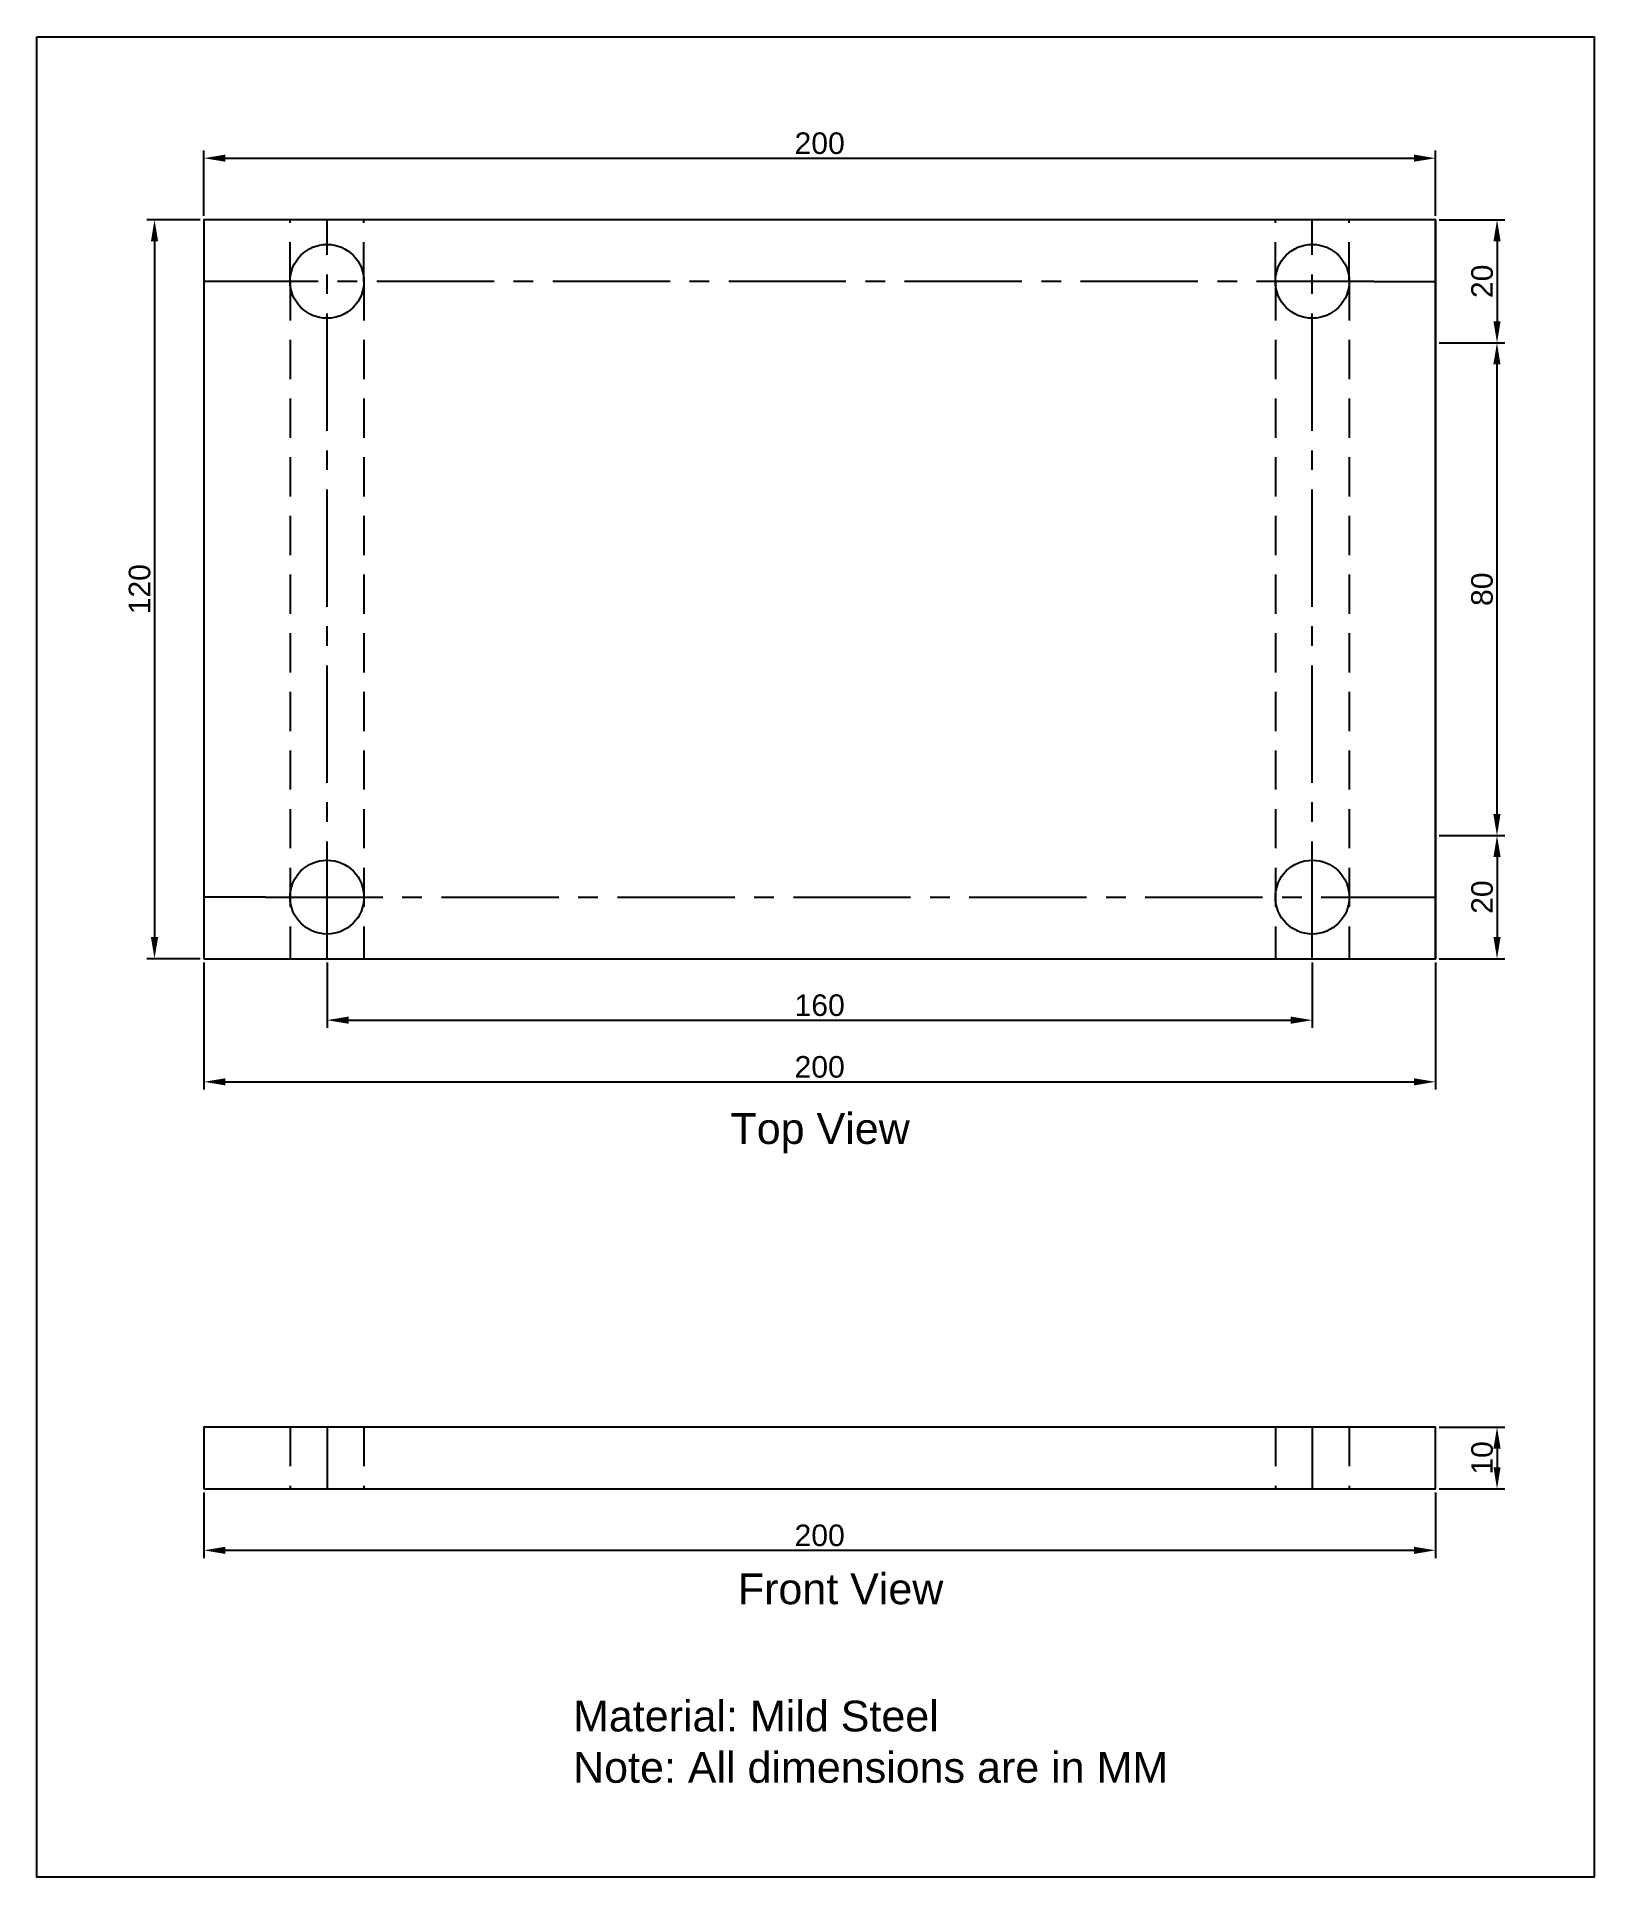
# Model space of a CAD drawing. Header units: millimetres. Extents: x -7 to 246, y -29 to 270.
import ezdxf

# ---------------------------------------------------------------- set-up
doc = ezdxf.new("R2010")
doc.units = ezdxf.units.MM
for name, pattern in [('CENTER', [50.8, 31.75, -6.35, 6.35, -6.35]), ('CENTER2', [28.575, 19.05, -3.175, 3.175, -3.175]), ('HIDDEN', [9.525, 6.35, -3.175])]:
    doc.linetypes.add(name, pattern=pattern)
doc.styles.get("Standard").update_dxf_attribs({"font": 'arial.ttf'})
doc.dimstyles.new('ISO-25', dxfattribs={"dimtxt": 3.5, "dimasz": 3.5, "dimexe": 1.25, "dimexo": 0.625, "dimtad": 1, "dimtxsty": 'Standard', "dimcen": 2.5, "dimadec": 0, "dimazin": 0, "dimtfac": 1, "dimtmove": 0, "dimatfit": 3, "dimfxl": 1, "dimarcsym": 0})

# ---------------------------------------------------------------- blocks, each defined once
blk = doc.blocks.new('*D3')
at = {"color": 0, "lineweight": -2, "transparency": 16777216}
for p, q in [((20, 240.62), (20, 251.25)), ((220, 240.62), (220, 251.25)), ((23.5, 250), (216.5, 250))]:
    blk.add_line(p, q, dxfattribs=at)
at = {"color": 0, "transparency": 16777216}
for points in [[(23.5, 250.58), (23.5, 249.42), (20, 250)], [(216.5, 250.58), (216.5, 249.42), (220, 250)]]:
    blk.add_solid(points, dxfattribs=at)
at = {"layer": 'Defpoints', "color": 0, "transparency": 16777216}
for p in [(220, 250), (20, 240), (220, 240)]:
    blk.add_point(p, dxfattribs=at)
at = {"color": 0, "transparency": 16777216, "insert": (120, 252.41), "char_height": 3.5, "attachment_point": 5}
blk.add_mtext('200', dxfattribs=at)
blk = doc.blocks.new('*D5')
at = {"color": 0, "lineweight": -2, "transparency": 16777216}
for p, q in [((19.38, 240), (10.73, 240)), ((11.98, 236.5), (11.98, 123.5)), ((19.38, 120), (10.73, 120))]:
    blk.add_line(p, q, dxfattribs=at)
at = {"color": 0, "transparency": 16777216}
for points in [[(11.4, 236.5), (12.57, 236.5), (11.98, 240)], [(11.4, 123.5), (12.57, 123.5), (11.98, 120)]]:
    blk.add_solid(points, dxfattribs=at)
at = {"layer": 'Defpoints', "color": 0, "transparency": 16777216}
for p in [(20, 240), (11.98, 120), (20, 120)]:
    blk.add_point(p, dxfattribs=at)
at = {"color": 0, "transparency": 16777216, "insert": (9.57, 180), "char_height": 3.5, "attachment_point": 5, "rotation": 90}
blk.add_mtext('120', dxfattribs=at)
blk = doc.blocks.new('*D6')
at = {"color": 0, "lineweight": -2, "transparency": 16777216}
for p, q in [((220.63, 240), (231.25, 240)), ((230, 236.5), (230, 223.5)), ((220.63, 220), (231.25, 220))]:
    blk.add_line(p, q, dxfattribs=at)
at = {"color": 0, "transparency": 16777216}
for points in [[(229.42, 236.5), (230.58, 236.5), (230, 240)], [(229.42, 223.5), (230.58, 223.5), (230, 220)]]:
    blk.add_solid(points, dxfattribs=at)
at = {"layer": 'Defpoints', "color": 0, "transparency": 16777216}
for p in [(220, 240), (220, 220), (230, 220)]:
    blk.add_point(p, dxfattribs=at)
at = {"color": 0, "transparency": 16777216, "insert": (227.59, 230), "char_height": 3.5, "attachment_point": 5, "rotation": 90}
blk.add_mtext('20', dxfattribs=at)
blk = doc.blocks.new('*D7')
at = {"color": 0, "lineweight": -2, "transparency": 16777216}
for p, q in [((220.63, 220), (231.24, 220)), ((229.99, 216.5), (229.99, 143.5)), ((220.63, 140), (231.24, 140))]:
    blk.add_line(p, q, dxfattribs=at)
at = {"color": 0, "transparency": 16777216}
for points in [[(229.4, 216.5), (230.57, 216.5), (229.99, 220)], [(229.4, 143.5), (230.57, 143.5), (229.99, 140)]]:
    blk.add_solid(points, dxfattribs=at)
at = {"layer": 'Defpoints', "color": 0, "transparency": 16777216}
for p in [(220, 220), (220, 140), (229.99, 140)]:
    blk.add_point(p, dxfattribs=at)
at = {"color": 0, "transparency": 16777216, "insert": (227.57, 180), "char_height": 3.5, "attachment_point": 5, "rotation": 90}
blk.add_mtext('80', dxfattribs=at)
blk = doc.blocks.new('*D8')
at = {"color": 0, "lineweight": -2, "transparency": 16777216}
for p, q in [((220.63, 140), (231.25, 140)), ((230, 136.5), (230, 123.5)), ((220.63, 120), (231.25, 120))]:
    blk.add_line(p, q, dxfattribs=at)
at = {"color": 0, "transparency": 16777216}
for points in [[(229.42, 136.5), (230.58, 136.5), (230, 140)], [(229.42, 123.5), (230.58, 123.5), (230, 120)]]:
    blk.add_solid(points, dxfattribs=at)
at = {"layer": 'Defpoints', "color": 0, "transparency": 16777216}
for p in [(220, 140), (220, 120), (230, 120)]:
    blk.add_point(p, dxfattribs=at)
at = {"color": 0, "transparency": 16777216, "insert": (227.59, 130), "char_height": 3.5, "attachment_point": 5, "rotation": 90}
blk.add_mtext('20', dxfattribs=at)
blk = doc.blocks.new('*D9')
at = {"color": 0, "lineweight": -2, "transparency": 16777216}
for p, q in [((40, 119.38), (40, 108.77)), ((200, 119.38), (200, 108.77)), ((43.5, 110.02), (196.5, 110.02))]:
    blk.add_line(p, q, dxfattribs=at)
at = {"color": 0, "transparency": 16777216}
for points in [[(43.5, 110.6), (43.5, 109.43), (40, 110.02)], [(196.5, 110.6), (196.5, 109.43), (200, 110.02)]]:
    blk.add_solid(points, dxfattribs=at)
at = {"layer": 'Defpoints', "color": 0, "transparency": 16777216}
for p in [(40, 120), (200, 120), (200, 110.02)]:
    blk.add_point(p, dxfattribs=at)
at = {"color": 0, "transparency": 16777216, "insert": (120, 112.43), "char_height": 3.5, "attachment_point": 5}
blk.add_mtext('160', dxfattribs=at)
blk = doc.blocks.new('*D10')
at = {"color": 0, "lineweight": -2, "transparency": 16777216}
for p, q in [((20, 119.38), (20, 98.75)), ((220, 119.38), (220, 98.75)), ((23.5, 100), (216.5, 100))]:
    blk.add_line(p, q, dxfattribs=at)
at = {"color": 0, "transparency": 16777216}
for points in [[(23.5, 100.58), (23.5, 99.42), (20, 100)], [(216.5, 100.58), (216.5, 99.42), (220, 100)]]:
    blk.add_solid(points, dxfattribs=at)
at = {"layer": 'Defpoints', "color": 0, "transparency": 16777216}
for p in [(20, 120), (220, 120), (220, 100)]:
    blk.add_point(p, dxfattribs=at)
at = {"color": 0, "transparency": 16777216, "insert": (120, 102.41), "char_height": 3.5, "attachment_point": 5}
blk.add_mtext('200', dxfattribs=at)
blk = doc.blocks.new('*D11')
at = {"color": 0, "lineweight": -2, "transparency": 16777216}
for p, q in [((220.63, 43.92), (231.25, 43.92)), ((230, 40.42), (230, 37.42)), ((220.63, 33.92), (231.25, 33.92))]:
    blk.add_line(p, q, dxfattribs=at)
at = {"color": 0, "transparency": 16777216}
for points in [[(229.42, 40.42), (230.58, 40.42), (230, 43.92)], [(229.42, 37.42), (230.58, 37.42), (230, 33.92)]]:
    blk.add_solid(points, dxfattribs=at)
at = {"layer": 'Defpoints', "color": 0, "transparency": 16777216}
for p in [(220, 43.92), (220, 33.92), (230, 33.92)]:
    blk.add_point(p, dxfattribs=at)
at = {"color": 0, "transparency": 16777216, "insert": (227.59, 38.92), "char_height": 3.5, "attachment_point": 5, "rotation": 90}
blk.add_mtext('10', dxfattribs=at)
blk = doc.blocks.new('*D13')
at = {"color": 0, "lineweight": -2, "transparency": 16777216}
for p, q in [((20, 33.29), (20, 22.67)), ((220, 33.29), (220, 22.67)), ((23.5, 23.92), (216.5, 23.92))]:
    blk.add_line(p, q, dxfattribs=at)
at = {"color": 0, "transparency": 16777216}
for points in [[(23.5, 24.5), (23.5, 23.33), (20, 23.92)], [(216.5, 24.5), (216.5, 23.33), (220, 23.92)]]:
    blk.add_solid(points, dxfattribs=at)
at = {"layer": 'Defpoints', "color": 0, "transparency": 16777216}
for p in [(20, 33.92), (220, 33.92), (220, 23.92)]:
    blk.add_point(p, dxfattribs=at)
at = {"color": 0, "transparency": 16777216, "insert": (120, 26.33), "char_height": 3.5, "attachment_point": 5}
blk.add_mtext('200', dxfattribs=at)

msp = doc.modelspace()

# ---------------------------------------------------------------- linework, layer by layer
at = {"color": 4, "linetype": 'HIDDEN'}
for p, q in [((34, 230), (34, 240)), ((46, 230), (46, 240)), ((194, 230), (194, 240)), ((206, 230), (206, 240)), ((34, 230), (34, 120)), ((46, 230), (46, 120)), ((194, 230), (194, 120)), ((206, 230), (206, 120)), ((34, 43.918), (34, 33.918)), ((46, 43.918), (46, 33.918)), ((194, 43.918), (194, 33.918)), ((206, 43.918), (206, 33.918))]:
    msp.add_line(p, q, dxfattribs=at)
at = {"color": 3, "linetype": 'CENTER2'}
for p, q in [((40, 120), (40, 240)), ((200, 120), (200, 240)), ((40, 43.918), (40, 33.918)), ((200, 43.918), (200, 33.918))]:
    msp.add_line(p, q, dxfattribs=at)
for p, q in [((220, 240), (220, 220)), ((220, 240), (220, 220)), ((220, 220), (220, 140)), ((220, 140), (220, 120))]:
    msp.add_line(p, q)
at = {"color": 3, "linetype": 'CENTER'}
for p, q in [((30, 230), (20, 230)), ((210, 230), (220, 230)), ((30, 130), (20, 130)), ((210, 130), (220, 130))]:
    msp.add_line(p, q, dxfattribs=at)
for points in [[(-7.133, 269.712), (245.779, 269.712), (245.779, -29.163), (-7.133, -29.163)], [(20, 120), (220, 120), (220, 240), (20, 240)], [(20, 33.918), (220, 33.918), (220, 43.918), (20, 43.918)]]:
    msp.add_lwpolyline(points, close=True)
at = {"color": 3, "linetype": 'CENTER2'}
for points in [[(210, 230), (30, 230)], [(30, 130), (210, 130)]]:
    msp.add_lwpolyline(points, dxfattribs=at)
for centre in [(40, 230), (200, 230), (40, 130), (200, 130)]:
    msp.add_circle(centre, 6)

# ---------------------------------------------------------------- texts
at = {"color": 2, "char_height": 5, "attachment_point": 1}
for s, width, insert in [('{\\C244;\\c1973145;Top View}', 57.54108, (105.519, 94.918)), ('{\\C244;\\c1973145;Front View}', 34.71761, (106.709, 20.168)), ('{\\C244;\\c1973145;Material: Mild Steel\\PNote: All dimensions are in MM}', 111.49841, (79.954, -0.491))]:
    msp.add_mtext_dynamic_manual_height_columns(s, width=width, gutter_width=12.5, heights=[0], dxfattribs=dict(at, insert=insert))

# ---------------------------------------------------------------- dimensions: what is measured, and where the dimension line sits
at = {"color": 2}
for base, p1, p2, picture, middle in [((220, 250), (20, 240), (220, 240), '*D3', (120, 252.412)), ((220, 100), (20, 120), (220, 120), '*D10', (120, 102.412)), ((200, 110.018), (40, 120), (200, 120), '*D9', (120, 112.43)), ((220, 23.918), (20, 33.918), (220, 33.918), '*D13', (120, 26.33))]:
    dim = msp.add_linear_dim(base=base, p1=p1, p2=p2, dimstyle='ISO-25', dxfattribs=at)
    dim.commit()
    dim.dimension.update_dxf_attribs({"geometry": picture, "text_midpoint": middle})
for base, p1, p2, picture, middle in [((11.982, 120), (20, 240), (20, 120), '*D5', (9.57, 180)), ((230, 220), (220, 240), (220, 220), '*D6', (227.588, 230)), ((229.985, 140), (220, 220), (220, 140), '*D7', (227.573, 180)), ((230, 120), (220, 140), (220, 120), '*D8', (227.588, 130)), ((230, 33.918), (220, 43.918), (220, 33.918), '*D11', (227.588, 38.918))]:
    dim = msp.add_linear_dim(base=base, p1=p1, p2=p2, angle=90, dimstyle='ISO-25', dxfattribs=at)
    dim.commit()
    dim.dimension.update_dxf_attribs({"geometry": picture, "text_midpoint": middle})

doc.saveas('drawing.dxf')
